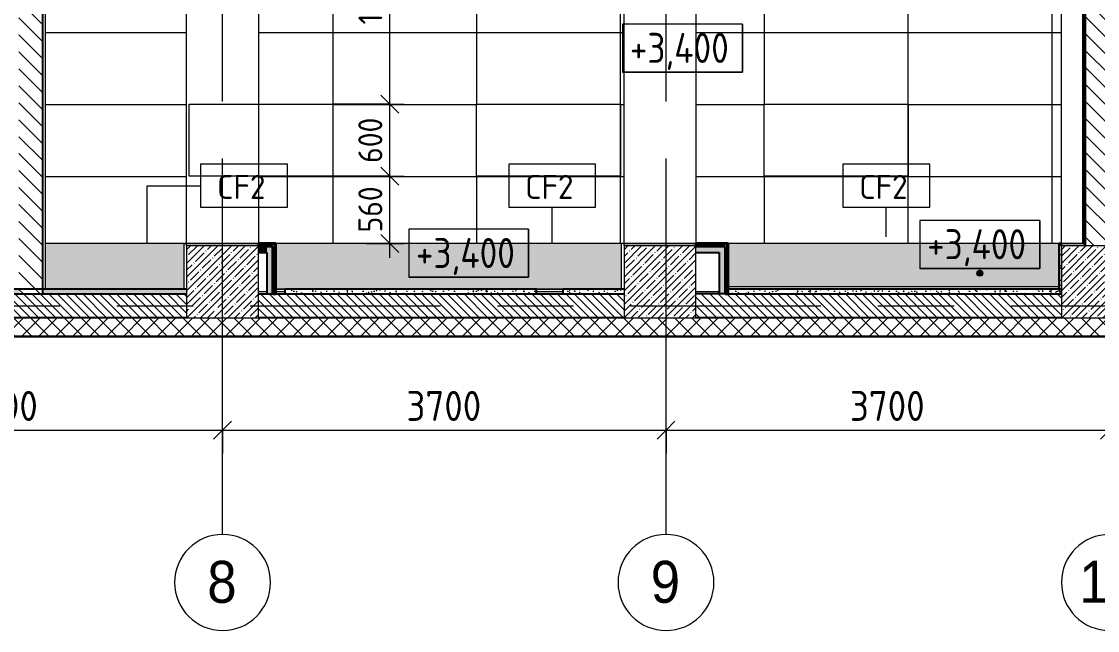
# Model space of a CAD drawing. Header units: millimetres. Extents: x -4196 to 190310, y -8553 to 29000.
# Drawn here: x 20532 to 29510, y -2706 to 2370 of the extents above; entities that cross this region are included whole.
import ezdxf

# ---------------------------------------------------------------- set-up
doc = ezdxf.new("R2010")
doc.units = ezdxf.units.MM
doc.linetypes.add('Осевая', pattern=[3175, 635, -476.25, 1587.5, -476.25])
for name, color, linetype, lineweight in [('A-ANNO-DIMS', 7, 'Continuous', 9), ('A-ANNO-DIMS-100', 7, 'Continuous', 9), ('A-CLNG', 7, 'Continuous', 9), ('A-CLNG-IDEN', 7, 'Continuous', 9), ('A-CLNG-PATT', 7, 'Continuous', 9), ('A-FLOR', 7, 'Continuous', 9), ('A-WALL', 7, 'Continuous', 9), ('G-ANNO-DIMS', 7, 'Continuous', 9), ('I-WALL', 7, 'Continuous', 9), ('S-COLS', 7, 'Continuous', 9), ('Оси', 7, 'Continuous', 9), ('Оси-1', 7, 'Continuous', 20), ('Оси-2', 7, 'Осевая', 9)]:
    doc.layers.add(name, color=color, linetype=linetype, lineweight=lineweight)
for name, color, linetype, lineweight, true_color in [('A-WALL-1', 7, 'Continuous', 35, 0x3c3c3c), ('A-WALL-2', 7, 'Continuous', 25, 0x3c3c3c), ('A-WALL-FNSH-1', 7, 'Continuous', 9, 0x3c3c3c), ('A-WALL-FNSH-2', 7, 'Continuous', 13, 0x3c3c3c)]:
    doc.layers.add(name, color=color, linetype=linetype, lineweight=lineweight, true_color=true_color)
doc.styles.add('Arial', font='arial.ttf', dxfattribs={"width": 0.9, "height": 350})
doc.styles.add('GOST Common', font='GOST_Common.ttf', dxfattribs={"width": 0.9, "height": 250})
doc.styles.add('GOST Common_1', font='GOST_Common.ttf', dxfattribs={"height": 200})
doc.styles.add('ISOCPEUR', font='isocpeur.ttf', dxfattribs={"width": 0.9, "height": 250})
doc.styles.add('ISOCPEUR_1', font='isocpeur.ttf', dxfattribs={"width": 0.9, "height": 200})
doc.dimstyles.new('ISO-2_0_0_9К_Средний_округл2', dxfattribs={"dimscale": 304.8, "dimtxt": 199.196235, "dimasz": 0.492126, "dimexe": 0.393701, "dimexo": 0, "dimgap": 0, "dimtad": 1, "dimdec": 0, "dimrnd": 10, "dimzin": 0, "dimdsep": 46, "dimtxsty": 'ISOCPEUR_1', "dimblk1": 'OBLIQUE', "dimblk2": 'OBLIQUE', "dimsah": 1, "dimcen": 0.09, "dimdle": 0.393701, "dimazin": 0, "dimtfac": 1, "dimtdec": 4, "dimtix": 1, "dimtmove": 0, "dimatfit": 3, "dimfxl": 1, "dimtvp": 1, "dimtolj": 1, "dimtzin": 0, "dimarcsym": 2})
doc.dimstyles.new('ISO-2_5_0_9К_БОЛЬШОЙ', dxfattribs={"dimscale": 304.8, "dimtxt": 248.995294, "dimasz": 0.492126, "dimexe": 0.393701, "dimexo": 0.984252, "dimgap": 0, "dimtad": 1, "dimdec": 0, "dimrnd": 10, "dimzin": 0, "dimdsep": 46, "dimtxsty": 'ISOCPEUR', "dimblk1": 'OBLIQUE', "dimblk2": 'OBLIQUE', "dimsah": 1, "dimcen": 0.09, "dimdle": 0.393701, "dimazin": 0, "dimtfac": 1, "dimtdec": 4, "dimtix": 1, "dimtmove": 0, "dimatfit": 3, "dimfxl": 1, "dimtvp": 1, "dimtolj": 1, "dimtzin": 0, "dimarcsym": 2})
pattern_1 = [(135, (0, 0), (-70.71068, -70.71068), [])]
pattern_2 = [(0, (0, 0), (121.92, 30.48), [10.058, -81.382, 10.058, -81.382, -487.68]), (0, (0, 0), (121.92, 30.48), [-182.88, 10.058, -172.822, 10.058, -81.382, -213.36]), (0, (0, 0), (121.92, 30.48), [-457.2, 10.058, -50.902, 10.058, -142.342]), (120, (45.72, 15.24), (-87.356454, 90.345817), [10.058, -81.382, 10.058, -81.382, -487.68]), (120, (45.72, 15.24), (-87.356454, 90.345817), [-182.88, 10.058, -172.822, 10.058, -81.382, -213.36]), (120, (45.72, 15.24), (-87.356454, 90.345817), [-457.2, 10.058, -50.902, 10.058, -142.342]), (240, (60.96, 76.2), (-34.563546, -120.825817), [10.058, -81.382, 10.058, -81.382, -487.68]), (240, (60.96, 76.2), (-34.563546, -120.825817), [-182.88, 10.058, -172.822, 10.058, -81.382, -213.36]), (240, (60.96, 76.2), (-34.563546, -120.825817), [-457.2, 10.058, -50.902, 10.058, -142.342])]
pattern_3 = [(45, (0, 0), (-106.066, 106.066), []), (135, (0, 0), (-106.066, -106.066), [])]

# ---------------------------------------------------------------- blocks, each defined once
blk = doc.blocks.new('BSC_Колонна _Прямоугольная - 600х600-V1-План потолков с обозначением видов отделки и геометрии 1 этажа в осях 1-12')
at = {"layer": 'S-COLS'}
h = blk.add_hatch(dxfattribs=at)
h.set_pattern_fill('FP_3', color=256, style=0, pattern_type=2)
h.set_pattern_definition([(45, (-25860, -200), (-57.02463, 57.02463), []), (45, (-25802.975, -200), (-57.02463, 57.02463), [100.806, -20.161, 3.353, -16.808])])
h.paths.add_polyline_path([(-300, -300), (300, -300), (300, 300), (-300, 300), (-300, -250.6)])
for p, q in [((300, 300), (-300, 300)), ((-300, 300), (-300, -300)), ((300, -300), (300, 300)), ((-300, -300), (300, -300))]:
    blk.add_line(p, q, dxfattribs=at)
blk = doc.blocks.new('BSC_Колонна _Прямоугольная - 600х600-V2-План потолков с обозначением видов отделки и геометрии 1 этажа в осях 1-12')
at = {"layer": 'S-COLS'}
h = blk.add_hatch(dxfattribs=at)
h.set_pattern_fill('FP_4', color=256, style=0, pattern_type=2)
h.set_pattern_definition([(45, (-29509.74, -200), (-57.02463, 57.02463), []), (45, (-29452.72, -200), (-57.02463, 57.02463), [100.806, -20.161, 3.353, -16.808])])
h.paths.add_polyline_path([(-300, -300), (300, -300), (300, 300), (-300, 300), (-300, -294.8)])
for p, q in [((300, 300), (-300, 300)), ((-300, 300), (-300, -300)), ((300, -300), (300, 300)), ((-300, -300), (300, -300))]:
    blk.add_line(p, q, dxfattribs=at)
blk = doc.blocks.new('BSC_Колонна _Прямоугольная - 600х600-V48-План потолков с обозначением видов отделки и геометрии 1 этажа в осях 1-12')
at = {"layer": 'S-COLS'}
h = blk.add_hatch(dxfattribs=at)
h.set_pattern_fill('FP_64', color=256, style=0, pattern_type=2)
h.set_pattern_definition([(45, (-22210, -200), (-57.02463, 57.02463), []), (45, (-22152.975, -200), (-57.02463, 57.02463), [100.806, -20.161, 3.353, -16.808])])
h.paths.add_polyline_path([(-133.5, -300), (300, -300), (300, 300), (-300, 300), (-300, -300)])
for p, q in [((300, 300), (-300, 300)), ((-300, 300), (-300, -300)), ((300, -300), (300, 300)), ((-300, -300), (300, -300))]:
    blk.add_line(p, q, dxfattribs=at)
blk = doc.blocks.new('Ось сетки - D8-29747960-План потолков с обозначением видов отделки и геометрии 1 этажа в осях 1-12')
at = {"layer": 'Оси-1'}
for start, end in [(360, 180), (180, 360)]:
    blk.add_arc((0, 0), 4, start, end, dxfattribs=at)
blk = doc.blocks.new('DIMBLOCK7-План потолков с обозначением видов отделки и геометрии 1 этажа в осях 1-12')
at = {"layer": 'A-ANNO-DIMS-100'}
for p, q in [((18510, -1230), (18510, -916.1)), ((22210, -1230), (22210, -916.1)), ((18510, -1036.1), (22210, -1036.1)), ((18510, -1036.1), (18510, -1230)), ((22210, -1036.1), (22210, -1230))]:
    blk.add_line(p, q, dxfattribs=at)
at = {"layer": 'A-ANNO-DIMS-100', "lineweight": 20}
for p, q in [((18510, -1036.1), (18585, -961.1)), ((22210, -1036.1), (22285, -961.1)), ((18510, -1036.1), (18435, -1111.1)), ((22210, -1036.1), (22135, -1111.1))]:
    blk.add_line(p, q, dxfattribs=at)
at = {"layer": 'A-ANNO-DIMS-100', "color": 0, "insert": (20044, -709.5), "char_height": 250, "width": 758.478, "attachment_point": 1, "line_spacing_factor": 1.149209, "style": 'ISOCPEUR'}
blk.add_mtext('3700', dxfattribs=at)
blk = doc.blocks.new('_Oblique')
at = {"color": 0, "linetype": 'ByBlock', "lineweight": -2}
blk.add_line((-0.5, -0.5), (0.5, 0.5), dxfattribs=at)
blk = doc.blocks.new('DIMBLOCK8-План потолков с обозначением видов отделки и геометрии 1 этажа в осях 1-12')
at = {"layer": 'A-ANNO-DIMS-100'}
for p, q in [((22210, -1230), (22210, -916.1)), ((25910, -1230), (25910, -916.1)), ((22210, -1036.1), (25910, -1036.1)), ((22210, -1036.1), (22210, -1230)), ((25910, -1036.1), (25910, -1230))]:
    blk.add_line(p, q, dxfattribs=at)
at = {"layer": 'A-ANNO-DIMS-100', "lineweight": 20}
for p, q in [((22210, -1036.1), (22285, -961.1)), ((25910, -1036.1), (25985, -961.1)), ((22210, -1036.1), (22135, -1111.1)), ((25910, -1036.1), (25835, -1111.1))]:
    blk.add_line(p, q, dxfattribs=at)
at = {"layer": 'A-ANNO-DIMS-100', "color": 0, "insert": (23744, -709.5), "char_height": 250, "width": 758.478, "attachment_point": 1, "line_spacing_factor": 1.149209, "style": 'ISOCPEUR'}
blk.add_mtext('3700', dxfattribs=at)
blk = doc.blocks.new('DIMBLOCK9-План потолков с обозначением видов отделки и геометрии 1 этажа в осях 1-12')
at = {"layer": 'A-ANNO-DIMS-100'}
for p, q in [((25910, -1230), (25910, -916.1)), ((29610, -1230), (29610, -916.1)), ((25910, -1036.1), (29610, -1036.1)), ((25910, -1036.1), (25910, -1230)), ((29610, -1036.1), (29610, -1230))]:
    blk.add_line(p, q, dxfattribs=at)
at = {"layer": 'A-ANNO-DIMS-100', "lineweight": 20}
for p, q in [((25910, -1036.1), (25985, -961.1)), ((29610, -1036.1), (29685, -961.1)), ((25910, -1036.1), (25835, -1111.1)), ((29610, -1036.1), (29535, -1111.1))]:
    blk.add_line(p, q, dxfattribs=at)
at = {"layer": 'A-ANNO-DIMS-100', "color": 0, "insert": (27444, -709.5), "char_height": 250, "width": 758.478, "attachment_point": 1, "line_spacing_factor": 1.149209, "style": 'ISOCPEUR'}
blk.add_mtext('3700', dxfattribs=at)
blk = doc.blocks.new('М_потолков - Марка_ Имя типа-25382930-План потолков с обозначением видов отделки и геометрии 1 этажа в осях 1-12')
at = {"layer": 'A-CLNG-IDEN'}
for p, q in [((3.625, 1.984375), (-3.625, 1.984375)), ((-3.625, 1.984375), (-3.625, -1.59375)), ((3.625, -1.59375), (3.625, 1.984375)), ((-3.625, -1.59375), (3.625, -1.59375))]:
    blk.add_line(p, q, dxfattribs=at)
blk = doc.blocks.new('Высотные отметки - 10х4_h_-17668695-План потолков с обозначением видов отделки и геометрии 1 этажа в осях 1-12')
at = {"layer": 'G-ANNO-DIMS'}
for p, q in [((-5, 4), (-5, 0)), ((5, 4), (-5, 4)), ((5, 4), (-5, 4)), ((-5, 4), (-5, 0)), ((5, 4), (5, 0)), ((5, 0), (5, 4)), ((5, 0), (-5, 0)), ((-5, 0), (5, 0))]:
    blk.add_line(p, q, dxfattribs=at)
blk = doc.blocks.new('DIMBLOCK24-План потолков с обозначением видов отделки и геометрии 1 этажа в осях 1-12')
at = {"layer": 'A-ANNO-DIMS-100'}
for p, q in [((23130, 1081.5), (23724.3, 1081.5)), ((23604.3, 1081.5), (23130, 1081.5)), ((23604.3, 401), (23604.3, 1081.5)), ((23412.1, 521), (23724.3, 521)), ((23604.3, 521), (23412.1, 521))]:
    blk.add_line(p, q, dxfattribs=at)
at = {"layer": 'A-ANNO-DIMS-100', "lineweight": 20}
for p, q in [((23604.3, 1081.5), (23529.3, 1156.5)), ((23604.3, 1081.5), (23679.3, 1006.5)), ((23604.3, 521), (23529.3, 596)), ((23604.3, 521), (23679.3, 446))]:
    blk.add_line(p, q, dxfattribs=at)
at = {"layer": 'A-ANNO-DIMS-100', "color": 0, "insert": (23343, 611.6), "char_height": 200, "width": 455.087, "attachment_point": 1, "rotation": 90, "line_spacing_factor": 1.149209, "style": 'ISOCPEUR_1'}
blk.add_mtext('560', dxfattribs=at)
blk = doc.blocks.new('DIMBLOCK25-План потолков с обозначением видов отделки и геометрии 1 этажа в осях 1-12')
at = {"layer": 'A-ANNO-DIMS-100', "lineweight": 20}
for p, q in [((23604.3, 1681.5), (23529.3, 1756.5)), ((23604.3, 1681.5), (23679.3, 1606.5)), ((23604.3, 1081.5), (23529.3, 1156.5)), ((23604.3, 1081.5), (23679.3, 1006.5))]:
    blk.add_line(p, q, dxfattribs=at)
at = {"layer": 'A-ANNO-DIMS-100'}
for p, q in [((23130, 1681.5), (23724.3, 1681.5)), ((23604.3, 1681.5), (23130, 1681.5)), ((23604.3, 1081.5), (23604.3, 1681.5)), ((23130, 1081.5), (23724.3, 1081.5)), ((23604.3, 1081.5), (23130, 1081.5))]:
    blk.add_line(p, q, dxfattribs=at)
at = {"layer": 'A-ANNO-DIMS-100', "color": 0, "insert": (23343, 1191.9), "char_height": 200, "width": 455.087, "attachment_point": 1, "rotation": 90, "line_spacing_factor": 1.149209, "style": 'ISOCPEUR_1'}
blk.add_mtext('600', dxfattribs=at)
blk = doc.blocks.new('DIMBLOCK26-План потолков с обозначением видов отделки и геометрии 1 этажа в осях 1-12')
at = {"layer": 'A-ANNO-DIMS-100', "lineweight": 20}
for p, q in [((23604.3, 3481.5), (23529.3, 3556.5)), ((23604.3, 3481.5), (23679.3, 3406.5)), ((23604.3, 1681.5), (23529.3, 1756.5)), ((23604.3, 1681.5), (23679.3, 1606.5))]:
    blk.add_line(p, q, dxfattribs=at)
at = {"layer": 'A-ANNO-DIMS-100'}
for p, q in [((23130, 3481.5), (23724.3, 3481.5)), ((23604.3, 3481.5), (23130, 3481.5)), ((23604.3, 1681.5), (23604.3, 3481.5)), ((23130, 1681.5), (23724.3, 1681.5)), ((23604.3, 1681.5), (23130, 1681.5))]:
    blk.add_line(p, q, dxfattribs=at)
at = {"layer": 'A-ANNO-DIMS-100', "color": 0, "insert": (23343, 2345.9), "char_height": 200, "width": 565.411, "attachment_point": 1, "rotation": 90, "line_spacing_factor": 1.149209, "style": 'ISOCPEUR_1'}
blk.add_mtext('1800', dxfattribs=at)

msp = doc.modelspace()

# ---------------------------------------------------------------- hatches: boundary and pattern name
at = {"layer": 'A-CLNG-PATT'}
h = msp.add_hatch(dxfattribs=at)
h.set_pattern_fill('FP_84', color=256, style=0, pattern_type=2)
h.set_pattern_definition([(180, (21931, 1679), (7e-14, -600), []), (270, (21931, 1679), (1200, 7e-14), [])])
h.paths.add_polyline_path([(29188.7, 521), (29209.7, 521), (29209.7, 6970), (27540, 6970), (27540, 7660), (26180, 7660), (26180, 6970), (26160, 6970), (26160, 521), (28707.9, 521)])
h.paths.add_polyline_path([(22656, 521), (25560, 521), (25560, 6970), (24990, 6971), (24990, 7680), (22530, 7680), (22530, 7280), (22510, 7280), (22510, 6481.5), (23130, 6481.5), (23130, 5881.5), (22510, 5881.5), (22510, 4081.5), (23130, 4081.5), (23130, 3481.5), (22510, 3481.5), (22510, 1681.5), (23130, 1681.5), (23130, 1081.5), (22510, 1081.5), (22510, 521)])
h.paths.add_polyline_path([(21910, 521), (21910, 5881.5), (20730, 5881.5), (20731, 521), (21889, 521)])
h.paths.add_polyline_path([(26730, 1081.5), (26730, 1681.5), (27930, 1681.5), (27930, 1081.5), (27381.6, 1081.5)])
h.paths.add_polyline_path([(25530, 1081.5), (24330, 1081.5), (24330, 1681.5), (25530, 1681.5), (25530, 1334.4)])
h.paths.add_polyline_path([(27930, 3481.5), (26730, 3481.5), (26730, 4081.5), (27930, 4081.5), (27930, 3689.7)])
h.paths.add_polyline_path([(24729.1, 3481.5), (24330, 3481.5), (24330, 4081.5), (25530, 4081.5), (25530, 3481.5)])
h.paths.add_polyline_path([(27759.7, 5881.5), (26730, 5881.5), (26730, 6481.5), (27930, 6481.5), (27930, 5881.5)])
h.paths.add_polyline_path([(24729.1, 5881.5), (24330, 5881.5), (24330, 6481.5), (25530, 6481.5), (25530, 5881.5), (24990, 5881.5)])
h.paths.add_polyline_path([(20730, 6214.3), (20730, 6214.3), (20730, 6481.5), (20994.8, 6481.5), (20994.7, 6515.4), (21125.2, 6481.5), (21910, 6481.5), (21910, 7280), (21890, 7280), (21890, 7660), (20730, 7660), (20730, 6878.1), (20766.1, 6743.8), (20730, 6743.8), (20730, 6214.3)])
h = msp.add_hatch(color=256, dxfattribs=at)
h.paths.add_polyline_path([(24729.1, 141), (25539, 141), (25539, 521), (22656, 521), (22656, 141), (24330, 141)])
h.paths.add_polyline_path([(20750.2, 141), (21889, 141), (21889, 521), (20731, 521), (20731, 141)])
h.paths.add_polyline_path([(28707.9, 161), (29188.7, 161), (29188.7, 521), (26429.5, 521), (26429.5, 161), (27930, 161)])
at = {"layer": 'A-WALL'}
h = msp.add_hatch(dxfattribs=at)
h.set_pattern_fill('FP_30', color=256, style=0, pattern_type=2)
h.set_pattern_definition([(135, (0, 0), (-35.35534, -35.35534), [])])
h.paths.add_polyline_path([(29209.7, -100), (29209.7, 100), (26160, 100), (26160, -100), (28707.9, -100)])
h.paths.add_polyline_path([(4171.6, -100), (21910, -100), (21910, 100), (3730, 100), (3730, -100)])
h.paths.add_polyline_path([(25560, -100), (25560, 100), (22510, 100), (22510, -100), (24729.1, -100)])
h = msp.add_hatch(dxfattribs=at)
h.set_pattern_fill('FP_6', color=256, style=0, pattern_type=2)
h.set_pattern_definition([(45, (0, 0), (-70.71068, 70.71068), []), (135, (0, 0), (-70.71068, -70.71068), [])])
h.paths.add_polyline_path([(18097.6, -250), (37991.9, -250), (37991.9, -100), (-260, -100), (-260, -250), (16771.3, -250)])
at = {"layer": 'G-ANNO-DIMS'}
h = msp.add_hatch(color=256, dxfattribs=at)
edge = h.paths.add_edge_path()
edge.add_arc((28528.9, 272), 25, 0, 360)
at = {"layer": 'I-WALL'}
h = msp.add_hatch(dxfattribs=at)
h.set_pattern_fill('FP_19', color=256, style=0, pattern_type=2)
h.set_pattern_definition(pattern_1)
h.paths.add_polyline_path([(20710, 100), (20710, 6154.4), (20693.9, 6214.2), (20710, 6214.3), (20710, 6743.8), (20693.6, 6743.8), (20710, 6805.1), (20709.6, 7680), (20510, 7680), (20510, 100)])
h = msp.add_hatch(dxfattribs=at)
h.set_pattern_fill('FP_19', color=256, style=0, pattern_type=2)
h.set_pattern_definition(pattern_1)
h.paths.add_polyline_path([(29409.7, 500), (29609.7, 500), (29609.7, 6150.6), (29592.7, 6214.2), (29609.7, 6214.3), (29609.7, 6743.8), (29592.4, 6743.8), (29609.7, 6808.8), (29609.7, 7300), (29409.7, 7300), (29409.7, 505.1)])
h = msp.add_hatch(dxfattribs=at)
h.set_pattern_fill('FP_80', color=256, style=0, pattern_type=2)
h.set_pattern_definition(pattern_2)
h.paths.add_polyline_path([(29409.7, 520), (29409.7, 6990), (29389.7, 6990), (29389.7, 520), (29394.5, 520)])
h = msp.add_hatch(dxfattribs=at)
h.set_pattern_fill('FP_88', color=256, style=0, pattern_type=2)
h.set_pattern_definition(pattern_3)
h.paths.add_polyline_path([(22630, 507.5), (22642.5, 507.5), (22642.5, 520), (22510, 520), (22510, 507.5), (22580, 507.5)])
h = msp.add_hatch(dxfattribs=at)
h.set_pattern_fill('FP_88', color=256, style=0, pattern_type=2)
h.set_pattern_definition(pattern_3)
h.paths.add_polyline_path([(22630, 495), (22630, 507.5), (22510, 507.5), (22510, 495), (22580, 495)])
for points in [[(22580, 445), (22580, 495), (22510, 495), (22510, 445)], [(22630, 100), (22630, 495), (22580, 495), (22580, 100)], [(26353.5, 445), (26353.5, 495), (26160, 495), (26160, 445)], [(26353.5, 100), (26403.5, 100), (26403.5, 495), (26353.5, 495), (26353.5, 120)]]:
    msp.add_hatch(color=256, dxfattribs=at).paths.add_polyline_path(points)
h = msp.add_hatch(dxfattribs=at)
h.set_pattern_fill('FP_88', color=256, style=0, pattern_type=2)
h.set_pattern_definition(pattern_3)
h.paths.add_polyline_path([(22642.5, 100), (22642.5, 507.5), (22630, 507.5), (22630, 100)])
h = msp.add_hatch(dxfattribs=at)
h.set_pattern_fill('FP_88', color=256, style=0, pattern_type=2)
h.set_pattern_definition(pattern_3)
h.paths.add_polyline_path([(22655, 100), (22655, 520), (22642.5, 520), (22642.5, 100)])
h = msp.add_hatch(dxfattribs=at)
h.set_pattern_fill('FP_88', color=256, style=0, pattern_type=2)
h.set_pattern_definition(pattern_3)
h.paths.add_polyline_path([(26403.5, 507.5), (26416, 507.5), (26416, 520), (26160, 520), (26160, 507.5), (26353.5, 507.5)])
h = msp.add_hatch(dxfattribs=at)
h.set_pattern_fill('FP_88', color=256, style=0, pattern_type=2)
h.set_pattern_definition(pattern_3)
h.paths.add_polyline_path([(26403.5, 495), (26403.5, 507.5), (26160, 507.5), (26160, 495), (26353.5, 495)])
h = msp.add_hatch(dxfattribs=at)
h.set_pattern_fill('FP_88', color=256, style=0, pattern_type=2)
h.set_pattern_definition(pattern_3)
h.paths.add_polyline_path([(26410, 100), (26410, 140), (26416, 140), (26416, 507.5), (26403.5, 507.5), (26403.5, 100)])
h = msp.add_hatch(dxfattribs=at)
h.set_pattern_fill('FP_88', color=256, style=0, pattern_type=2)
h.set_pattern_definition(pattern_3)
h.paths.add_polyline_path([(26427.3, 140), (26428.5, 140), (26428.5, 520), (26416, 520), (26416, 140)])
h = msp.add_hatch(dxfattribs=at)
h.set_pattern_fill('FP_80', color=256, style=0, pattern_type=2)
h.set_pattern_definition(pattern_2)
h.paths.add_polyline_path([(29199.7, 140), (29209.7, 140), (29209.7, 520), (29189.7, 520), (29189.7, 140)])
h = msp.add_hatch(dxfattribs=at)
h.set_pattern_fill('FP_80', color=256, style=0, pattern_type=2)
h.set_pattern_definition(pattern_2)
h.paths.add_polyline_path([(21910, 100), (21910, 140), (20710, 140), (20710, 100), (20750.2, 100)])
h.paths.add_polyline_path([(17280, 100), (20510, 100), (20510, 140), (17280, 140), (17280, 120)])
h = msp.add_hatch(dxfattribs=at)
h.set_pattern_fill('FP_80', color=256, style=0, pattern_type=2)
h.set_pattern_definition(pattern_2)
h.paths.add_polyline_path([(24830, 100), (24830, 140), (22730, 140), (22730, 100), (24729.1, 100)])
h = msp.add_hatch(dxfattribs=at)
h.set_pattern_fill('FP_80', color=256, style=0, pattern_type=2)
h.set_pattern_definition(pattern_2)
h.paths.add_polyline_path([(25560, 100), (25560, 140), (25050, 140), (25050, 100)])
h = msp.add_hatch(dxfattribs=at)
h.set_pattern_fill('FP_80', color=256, style=0, pattern_type=2)
h.set_pattern_definition(pattern_2)
h.paths.add_polyline_path([(29209.7, 100), (29209.7, 140), (26410, 140), (26410, 100), (28707.9, 100)])

# ---------------------------------------------------------------- linework, layer by layer
at = {"layer": 'A-CLNG'}
for p, q in [((21930, 1081.5), (21930, 1681.5)), ((21930, 1681.5), (23130, 1681.5)), ((23130, 1681.5), (23130, 1081.5)), ((24330, 1081.5), (24330, 1681.5)), ((24330, 1681.5), (25530, 1681.5)), ((25530, 1681.5), (25530, 1081.5)), ((26730, 1081.5), (26730, 1681.5)), ((26730, 1681.5), (27930, 1681.5)), ((27930, 1681.5), (27930, 1081.5)), ((23130, 1081.5), (21930, 1081.5)), ((25530, 1081.5), (24330, 1081.5)), ((27930, 1081.5), (26730, 1081.5)), ((29389.7, 521), (20731, 521)), ((20731, 521), (20731, 141)), ((22656, 521), (22656, 141)), ((26429.5, 521), (26429.5, 161)), ((29188.7, 161), (29188.7, 521)), ((20731, 141), (21889, 141)), ((22656, 141), (25539, 141)), ((26429.5, 161), (29188.7, 161))]:
    msp.add_line(p, q, dxfattribs=at)
at = {"layer": 'A-CLNG-IDEN'}
for p, q in [((21581, 1001.2), (22027.1, 1001.2)), ((21581, 525.9), (21581, 1001.2)), ((24959.9, 521), (24959.9, 822.3)), ((27747.9, 575), (27747.9, 822.3))]:
    msp.add_line(p, q, dxfattribs=at)
at = {"layer": 'A-FLOR'}
for p, q in [((21910, 500), (21910, 7300)), ((22510, 7300), (22510, 520)), ((25560, 500), (25560, 6990)), ((26160, 6990), (26160, 520)), ((29209.7, 520), (29209.7, 6970)), ((22510, 500), (21910, 500)), ((26160, 500), (25560, 500)), ((29409.7, 500), (29209.7, 500))]:
    msp.add_line(p, q, dxfattribs=at)
at = {"layer": 'A-WALL'}
for p, q in [((22642.5, 507.5), (22510, 507.5)), ((22642.5, 100), (22642.5, 507.5)), ((26416, 507.5), (26160, 507.5)), ((26416, 507.5), (26416, 100)), ((-260, -250), (37991.9, -250))]:
    msp.add_line(p, q, dxfattribs=at)
at = {"layer": 'A-WALL-1'}
for p, q in [((22655, 520), (22510, 520)), ((22510, 520), (22510, 500)), ((22630, 495), (22510, 495)), ((22630, 100), (22630, 495)), ((22655, 100), (22655, 520)), ((26428.5, 520), (26160, 520)), ((26160, 520), (26160, 500)), ((26403.5, 495), (26160, 495)), ((26403.5, 495), (26403.5, 100)), ((26428.5, 100), (26428.5, 520)), ((22630, 100), (22655, 100)), ((26403.5, 100), (26428.5, 100))]:
    msp.add_line(p, q, dxfattribs=at)
at = {"layer": 'A-WALL-2'}
for p, q in [((29389.7, 6970), (29389.7, 520)), ((29409.7, 500), (29409.7, 6990)), ((20710, 100), (20710, 6154.4)), ((29209.7, 520), (29189.7, 520)), ((29189.7, 520), (29189.7, 120)), ((29209.7, 500), (29209.7, 520)), ((29389.7, 520), (29409.7, 520)), ((22510, 445), (22580, 445)), ((22580, 445), (22580, 100)), ((26160, 445), (26353.5, 445)), ((26353.5, 445), (26353.5, 100)), ((3730, 100), (21910, 100)), ((21910, 140), (17280, 140)), ((22510, 100), (25560, 100)), ((24830, 140), (22730, 140)), ((22730, 140), (22730, 100)), ((24830, 100), (24830, 140)), ((25560, 140), (25050, 140)), ((25050, 140), (25050, 100)), ((26403.5, 100), (26160, 100)), ((29209.7, 140), (26410, 140)), ((26410, 140), (26410, 100)), ((26428.5, 100), (29209.7, 100)), ((29189.7, 120), (29209.7, 120)), ((21910, -100), (3730, -100)), ((25560, -100), (22510, -100)), ((29209.7, -100), (26160, -100))]:
    msp.add_line(p, q, dxfattribs=at)
at = {"layer": 'A-WALL-FNSH-1'}
msp.add_line((-268, -258), (37991.9, -258), dxfattribs=at)
at = {"layer": 'A-WALL-FNSH-2'}
msp.add_line((-263, -253), (37991.9, -253), dxfattribs=at)
at = {"layer": 'G-ANNO-DIMS'}
msp.add_line((28528.9, 272), (28528.9, 311.9), dxfattribs=at)
msp.add_circle((28528.9, 272), 25, dxfattribs=at)
at = {"layer": 'I-WALL'}
for p, q in [((29388.7, 520), (29388.7, 6969)), ((20730, 6079.9), (20730, 140)), ((20731, 6081.9), (20731, 521)), ((21889, 141), (21889, 521)), ((21890, 140), (21890, 521)), ((21890, 520), (22510, 520)), ((22656, 520), (22655, 520)), ((25539, 141), (25539, 521)), ((25540, 140), (25540, 521)), ((25560, 520), (25540, 520)), ((25560, 520), (26160, 520)), ((26429.5, 520), (26428.5, 520)), ((29189.7, 520), (29188.7, 520)), ((29209.7, 520), (29389.7, 520)), ((21889, 141), (21890, 141)), ((22510, 120), (22580, 120)), ((22655, 150), (22656, 150)), ((22655, 140), (22730, 140)), ((22655, 120), (22730, 120)), ((24830, 140), (25050, 140)), ((24830, 120), (25050, 120)), ((25539, 141), (25540, 141)), ((26160, 120), (26353.5, 120)), ((26429.5, 140), (26429.5, 161)), ((26429.5, 141), (29189.7, 141)), ((29188.7, 141), (29188.7, 161))]:
    msp.add_line(p, q, dxfattribs=at)
at = {"layer": 'Оси'}
for p, q in [((22210, -1906.3), (22210, 593.7)), ((25910, -1906.3), (25910, 593.7))]:
    msp.add_line(p, q, dxfattribs=at)
at = {"layer": 'Оси-2'}
for p, q in [((22210, 593.7), (22210, 24898.1)), ((25910, 593.7), (25910, 24898.1)), ((-896.3, 0), (35990, 0))]:
    msp.add_line(p, q, dxfattribs=at)

# ---------------------------------------------------------------- block references
at = {"layer": 'A-CLNG-IDEN', "xscale": 99.99999999999993, "yscale": 99.99999999999993, "zscale": 99.99999999999993}
for p in [(22389.6, 981.7), (24959.9, 981.7), (27747.9, 981.7)]:
    msp.add_blockref('М_потолков - Марка_ Имя типа-25382930-План потолков с обозначением видов отделки и геометрии 1 этажа в осях 1-12', p, dxfattribs=at)
at = {"layer": 'G-ANNO-DIMS', "xscale": 99.99999999999993, "yscale": 99.99999999999993, "zscale": 99.99999999999993}
for p in [(26048.2, 1948.7), (24263.3, 238.8), (28528.9, 311.9)]:
    msp.add_blockref('Высотные отметки - 10х4_h_-17668695-План потолков с обозначением видов отделки и геометрии 1 этажа в осях 1-12', p, dxfattribs=at)
at = {"layer": 'S-COLS'}
for name, p in [('BSC_Колонна _Прямоугольная - 600х600-V48-План потолков с обозначением видов отделки и геометрии 1 этажа в осях 1-12', (22210, 200)), ('BSC_Колонна _Прямоугольная - 600х600-V1-План потолков с обозначением видов отделки и геометрии 1 этажа в осях 1-12', (25860, 200)), ('BSC_Колонна _Прямоугольная - 600х600-V2-План потолков с обозначением видов отделки и геометрии 1 этажа в осях 1-12', (29509.7, 200))]:
    msp.add_blockref(name, p, dxfattribs=at)
at = {"layer": 'Оси-1', "xscale": 99.99999999999993, "yscale": 99.99999999999993, "zscale": 99.99999999999993}
for p in [(22210, -2306.3), (25910, -2306.3), (29610, -2306.3)]:
    msp.add_blockref('Ось сетки - D8-29747960-План потолков с обозначением видов отделки и геометрии 1 этажа в осях 1-12', p, dxfattribs=at)

# ---------------------------------------------------------------- texts
at = {"layer": 'A-CLNG-IDEN', "char_height": 200, "width": 529.114, "attachment_point": 1, "style": 'GOST Common_1'}
for insert in [(22163.8, 1091.4), (24734.1, 1091.4), (27522.1, 1091.4)]:
    msp.add_mtext('CF2', dxfattribs=dict(at, insert=insert))
at = {"layer": 'G-ANNO-DIMS', "char_height": 250, "width": 1055.976, "attachment_point": 1, "line_spacing_factor": 1.022761, "style": 'GOST Common'}
for insert in [(25608.2, 2275.4), (28088.9, 638.6), (23823.3, 565.5)]:
    msp.add_mtext('+3,400', dxfattribs=dict(at, insert=insert))
at = {"layer": 'Оси', "char_height": 350, "attachment_point": 1, "style": 'Arial'}
for s, insert, width in [('\\fArial|b0|i0|c204|p34|;\\W.9;8', (22082.5, -2125.6), 303.038), ('\\fArial|b0|i0|c204|p34|;\\W.9;9', (25782.5, -2125.6), 303.038), ('10', (29357.4, -2125.6), 606.076)]:
    msp.add_mtext(s, dxfattribs=dict(at, insert=insert, width=width))

# ---------------------------------------------------------------- dimensions: what is measured, and where the dimension line sits
at = {"layer": 'A-ANNO-DIMS'}
for base, p1, p2, override, picture, middle in [((23604.3, 3481.5), (23130, 1681.5), (23130, 3481.5), {"dimpost": '<>', "dimfxl": 1800}, 'DIMBLOCK26-План потолков с обозначением видов отделки и геометрии 1 этажа в осях 1-12', (23504.3, 2581.5)), ((23604.3, 1681.5), (23130, 1081.5), (23130, 1681.5), {"dimpost": '<>', "dimfxl": 600}, 'DIMBLOCK25-План потолков с обозначением видов отделки и геометрии 1 этажа в осях 1-12', (23504.3, 1381.5)), ((23604.2603, 1081.5338), (23412.103, 521), (23130.0043, 1081.5338), {"dimpost": '<>', "dimfxl": 627.517154}, 'DIMBLOCK24-План потолков с обозначением видов отделки и геометрии 1 этажа в осях 1-12', (23504.2603, 801.2669))]:
    dim = msp.add_linear_dim(base=base, p1=p1, p2=p2, angle=90, dimstyle='ISO-2_0_0_9К_Средний_округл2', override=override, dxfattribs=at)
    dim.commit()
    dim.dimension.update_dxf_attribs({"geometry": picture, "text_midpoint": middle})
for base, p1, p2, picture, middle in [((22210, -1036.1), (18510, -930), (22210, -930), 'DIMBLOCK7-План потолков с обозначением видов отделки и геометрии 1 этажа в осях 1-12', (20360, -911.1)), ((25910, -1036.1), (22210, -930), (25910, -930), 'DIMBLOCK8-План потолков с обозначением видов отделки и геометрии 1 этажа в осях 1-12', (24060, -911.1)), ((29610, -1036.1), (25910, -930), (29610, -930), 'DIMBLOCK9-План потолков с обозначением видов отделки и геометрии 1 этажа в осях 1-12', (27760, -911.1))]:
    dim = msp.add_linear_dim(base=base, p1=p1, p2=p2, dimstyle='ISO-2_5_0_9К_БОЛЬШОЙ', override={"dimpost": '<>', "dimfxl": 3700}, dxfattribs=at)
    dim.commit()
    dim.dimension.update_dxf_attribs({"geometry": picture, "text_midpoint": middle})

doc.saveas('drawing.dxf')
